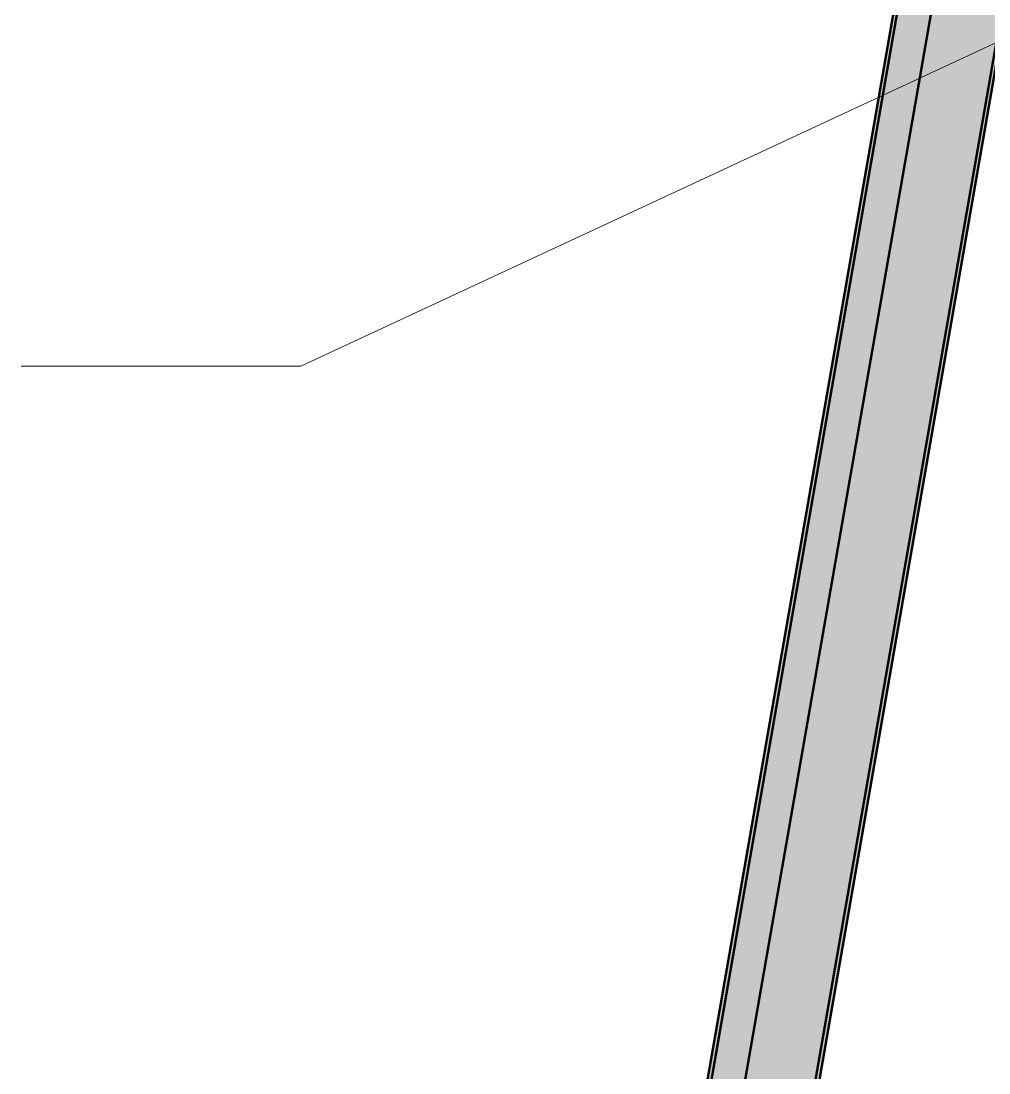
# Model space of a CAD drawing. Header units: metres. Extents: x -1161 to -1080, y 3 to 563.
# Drawn here: x -1143.847 to -1139.934, y 514.954 to 519.205 of the extents above; entities that cross this region are included whole.
import ezdxf

# ---------------------------------------------------------------- set-up
doc = ezdxf.new("R2010")
doc.units = ezdxf.units.M
doc.linetypes.add('JacobsDash', pattern=[0.0045, 0.003, -0.0015])
for name, color, linetype, lineweight in [('A-DETL', 7, 'Continuous', 13), ('A-WALL', 7, 'Continuous', 50), ('G-ANNO-TEXT', 7, 'Continuous', 9)]:
    doc.layers.add(name, color=color, linetype=linetype, lineweight=lineweight)

# ---------------------------------------------------------------- blocks, each defined once
blk = doc.blocks.new('North_Wall - North_Wall-6845343-DRG-2873171 - BARRIER LAYOUT')
at = {"layer": 'A-WALL', "linetype": 'JacobsDash', "lineweight": 18, "true_color": 0xc3c3c3}
for points in [[(200.8698, 1234.7091), (233.846, 1237.5942), (233.8421, 1237.6089), (200.8685, 1234.7241)], [(200.906, 1234.2957), (233.9395, 1237.1858), (233.9267, 1237.271), (233.9152, 1237.3306), (233.846, 1237.5942), (200.8698, 1234.7091), (200.9054, 1234.3027)], [(200.9073, 1234.2808), (233.9412, 1237.1709), (233.9395, 1237.1858), (200.906, 1234.2957), (200.9065, 1234.2901)]]:
    blk.add_hatch(color=9, dxfattribs=at).paths.add_polyline_path(points)
at = {"layer": 'A-WALL', "color": 252, "true_color": 0x888888}
for p, q in [((200.8685, 1234.7241), (233.8422, 1237.6089)), ((233.846, 1237.5942), (200.8698, 1234.7091)), ((200.906, 1234.2957), (233.9395, 1237.1858)), ((233.9412, 1237.1709), (200.9073, 1234.2808)), ((233.9412, 1237.1708), (200.9073, 1234.2807))]:
    blk.add_line(p, q, dxfattribs=at)

msp = doc.modelspace()

# ---------------------------------------------------------------- linework, layer by layer
at = {"layer": 'A-DETL', "color": 8, "lineweight": 50, "true_color": 0x808080}
msp.add_line((-1135.8232, 544.1752), (-1141.7909, 509.922), dxfattribs=at)
at = {"layer": 'G-ANNO-TEXT'}
for p, q in [((-1139.0355, 519.5229), (-1142.7164, 517.8105)), ((-1143.7624, 517.8105), (-1143.8471, 517.8105)), ((-1142.7164, 517.8105), (-1143.7624, 517.8105))]:
    msp.add_line(p, q, dxfattribs=at)

# ---------------------------------------------------------------- block references
at = {"layer": 'A-WALL', "color": 252, "true_color": 0x888888, "rotation": 75.11694444444437}
msp.add_blockref('North_Wall - North_Wall-6845343-DRG-2873171 - BARRIER LAYOUT', (0, 0), dxfattribs=at)

doc.saveas('drawing.dxf')
